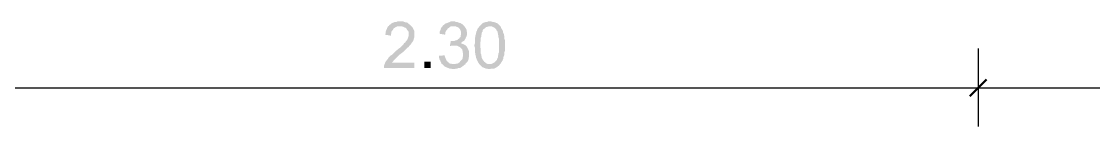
# Model space of a CAD drawing. Header units: millimetres. Extents: x 0.3 to 47.5, y 0.1 to 28.
# Drawn here: x 27.684 to 29.503, y 6.503 to 6.682 of the extents above; entities that cross this region are included whole.
import ezdxf

# ---------------------------------------------------------------- set-up
doc = ezdxf.new("R2010")
doc.units = ezdxf.units.MM
doc.layers.add('PDF _Geometria', color=7, linetype='Continuous')
doc.layers.add('PDF _Riempimenti solidi', color=7, linetype='Continuous')

msp = doc.modelspace()

# ---------------------------------------------------------------- hatches: boundary and pattern name
at = {"layer": 'PDF _Riempimenti solidi', "transparency": 33554559}
for points in [[(28.3267, 6.6816), (28.3217, 6.6816), (28.32, 6.6807), (28.3175, 6.6807), (28.3158, 6.6799), (28.3133, 6.6791), (28.3117, 6.6782), (28.31, 6.6766), (28.3083, 6.6757), (28.3075, 6.6741), (28.3058, 6.6732), (28.3042, 6.6699), (28.3033, 6.6674), (28.3025, 6.6657), (28.3017, 6.6632), (28.3017, 6.6607), (28.3008, 6.6591), (28.3108, 6.6574), (28.3108, 6.6599), (28.3117, 6.6624), (28.3117, 6.6641), (28.3125, 6.6657), (28.3142, 6.6674), (28.315, 6.6691), (28.3158, 6.6699), (28.3183, 6.6716), (28.3217, 6.6732), (28.3458, 6.6732), (28.3425, 6.6766), (28.3408, 6.6774), (28.3392, 6.6791), (28.3375, 6.6799), (28.3358, 6.6799), (28.3333, 6.6807), (28.3317, 6.6816), (28.3292, 6.6816)], [(28.4167, 6.6816), (28.4125, 6.6816), (28.4108, 6.6807), (28.4083, 6.6799), (28.4067, 6.6791), (28.4042, 6.6782), (28.4025, 6.6774), (28.4008, 6.6757), (28.3992, 6.6749), (28.4167, 6.6732), (28.4208, 6.6732), (28.4225, 6.6724), (28.425, 6.6716), (28.4267, 6.6699), (28.4275, 6.6691), (28.4283, 6.6674), (28.4292, 6.6657), (28.43, 6.6632), (28.43, 6.6599), (28.4292, 6.6582), (28.4292, 6.6557), (28.4275, 6.6541), (28.4267, 6.6524), (28.425, 6.6516), (28.4242, 6.6507), (28.4225, 6.6499), (28.42, 6.6491), (28.4183, 6.6482), (28.4142, 6.6482), (28.4325, 6.6474), (28.4342, 6.6482), (28.4358, 6.6499), (28.4367, 6.6516), (28.4375, 6.6524), (28.4383, 6.6549), (28.4392, 6.6566), (28.44, 6.6591), (28.44, 6.6632), (28.4392, 6.6649), (28.4392, 6.6674), (28.4383, 6.6691), (28.4367, 6.6716), (28.4358, 6.6732), (28.4325, 6.6766), (28.4308, 6.6774), (28.4283, 6.6791), (28.4275, 6.6791), (28.425, 6.6799), (28.4233, 6.6807), (28.4208, 6.6807), (28.4192, 6.6816)], [(28.4783, 6.6816), (28.4758, 6.6816), (28.4742, 6.6807), (28.4717, 6.6807), (28.47, 6.6799), (28.4675, 6.6791), (28.4658, 6.6782), (28.4642, 6.6766), (28.4608, 6.6732), (28.4817, 6.6732), (28.485, 6.6716), (28.4867, 6.6707), (28.4883, 6.6691), (28.49, 6.6674), (28.49, 6.6666), (28.4908, 6.6657), (28.4917, 6.6641), (28.4917, 6.6624), (28.4925, 6.6607), (28.4925, 6.6591), (28.4933, 6.6574), (28.4933, 6.6549), (28.4942, 6.6524), (28.4942, 6.6291), (28.4933, 6.6274), (28.4933, 6.6249), (28.4925, 6.6232), (28.4925, 6.6207), (28.4917, 6.6191), (28.4908, 6.6182), (28.4908, 6.6166), (28.4892, 6.6149), (28.4875, 6.6132), (28.4858, 6.6116), (28.4842, 6.6107), (28.4825, 6.6099), (28.4808, 6.6091), (28.4783, 6.6091), (28.4617, 6.6082), (28.4633, 6.6066), (28.4642, 6.6057), (28.4658, 6.6041), (28.4683, 6.6032), (28.47, 6.6024), (28.4717, 6.6016), (28.4742, 6.6016), (28.4758, 6.6007), (28.4792, 6.6007), (28.4808, 6.6016), (28.4858, 6.6016), (28.4875, 6.6024), (28.4892, 6.6032), (28.4917, 6.6049), (28.4925, 6.6057), (28.4933, 6.6057), (28.495, 6.6074), (28.4958, 6.6091), (28.4975, 6.6107), (28.4983, 6.6124), (28.5, 6.6149), (28.5008, 6.6166), (28.5017, 6.6191), (28.5017, 6.6207), (28.5025, 6.6232), (28.5033, 6.6249), (28.5033, 6.6291), (28.5042, 6.6316), (28.5042, 6.6499), (28.5033, 6.6524), (28.5033, 6.6566), (28.5025, 6.6582), (28.5025, 6.6599), (28.5017, 6.6616), (28.5008, 6.6641), (28.5008, 6.6657), (28.4992, 6.6682), (28.4983, 6.6699), (28.4975, 6.6716), (28.4967, 6.6732), (28.495, 6.6749), (28.4917, 6.6782), (28.49, 6.6791), (28.4892, 6.6791), (28.4875, 6.6799), (28.485, 6.6807), (28.4833, 6.6807), (28.4808, 6.6816)], [(28.3458, 6.6732), (28.3267, 6.6732), (28.33, 6.6732), (28.3317, 6.6724), (28.3333, 6.6716), (28.3358, 6.6707), (28.3367, 6.6699), (28.3375, 6.6691), (28.3383, 6.6674), (28.34, 6.6657), (28.3408, 6.6641), (28.3408, 6.6566), (28.34, 6.6541), (28.3392, 6.6524), (28.3383, 6.6499), (28.3367, 6.6482), (28.3358, 6.6474), (28.335, 6.6457), (28.3333, 6.6449), (28.3325, 6.6432), (28.3308, 6.6416), (28.3292, 6.6399), (28.3275, 6.6382), (28.3258, 6.6366), (28.3233, 6.6349), (28.3217, 6.6332), (28.3192, 6.6316), (28.3175, 6.6299), (28.3158, 6.6282), (28.3142, 6.6266), (28.3125, 6.6249), (28.3108, 6.6241), (28.3075, 6.6207), (28.3067, 6.6199), (28.3058, 6.6182), (28.3042, 6.6166), (28.3033, 6.6149), (28.3017, 6.6132), (28.3008, 6.6107), (28.3, 6.6091), (28.2992, 6.6066), (28.2992, 6.6024), (28.3508, 6.6024), (28.3508, 6.6116), (28.3125, 6.6116), (28.3142, 6.6132), (28.315, 6.6149), (28.3167, 6.6166), (28.3175, 6.6174), (28.3183, 6.6182), (28.32, 6.6199), (28.3217, 6.6216), (28.325, 6.6249), (28.3275, 6.6266), (28.3283, 6.6274), (28.3308, 6.6291), (28.3325, 6.6307), (28.3358, 6.6341), (28.3392, 6.6374), (28.3408, 6.6382), (28.3417, 6.6399), (28.3425, 6.6407), (28.3433, 6.6416), (28.345, 6.6432), (28.3458, 6.6449), (28.3475, 6.6466), (28.3492, 6.6499), (28.3492, 6.6507), (28.35, 6.6532), (28.3508, 6.6549), (28.3508, 6.6641), (28.35, 6.6666), (28.3492, 6.6682), (28.3475, 6.6716)], [(28.3992, 6.6749), (28.3983, 6.6732), (28.3967, 6.6716), (28.3958, 6.6699), (28.395, 6.6674), (28.3942, 6.6657), (28.3933, 6.6632), (28.3933, 6.6607), (28.4025, 6.6591), (28.4033, 6.6607), (28.4033, 6.6632), (28.405, 6.6666), (28.4067, 6.6682), (28.4075, 6.6699), (28.4092, 6.6707), (28.4108, 6.6724), (28.4125, 6.6732), (28.4167, 6.6732)], [(28.4608, 6.6732), (28.46, 6.6716), (28.4583, 6.6699), (28.4575, 6.6682), (28.4567, 6.6657), (28.4558, 6.6641), (28.4558, 6.6632), (28.455, 6.6616), (28.455, 6.6599), (28.4542, 6.6574), (28.4542, 6.6557), (28.4533, 6.6532), (28.4533, 6.6441), (28.4525, 6.6416), (28.4525, 6.6399), (28.4533, 6.6374), (28.4533, 6.6291), (28.4542, 6.6274), (28.4542, 6.6249), (28.455, 6.6224), (28.455, 6.6207), (28.4558, 6.6191), (28.4567, 6.6166), (28.4592, 6.6116), (28.46, 6.6107), (28.4608, 6.6091), (28.4617, 6.6082), (28.4783, 6.6091), (28.4758, 6.6091), (28.4742, 6.6099), (28.4725, 6.6107), (28.4708, 6.6124), (28.4692, 6.6132), (28.4675, 6.6157), (28.4667, 6.6166), (28.4658, 6.6182), (28.465, 6.6199), (28.465, 6.6216), (28.4642, 6.6232), (28.4642, 6.6249), (28.4633, 6.6274), (28.4633, 6.6349), (28.4625, 6.6382), (28.4625, 6.6457), (28.4633, 6.6491), (28.4633, 6.6541), (28.4642, 6.6557), (28.4642, 6.6582), (28.465, 6.6599), (28.465, 6.6624), (28.4658, 6.6641), (28.4667, 6.6649), (28.4667, 6.6666), (28.4675, 6.6682), (28.4692, 6.6691), (28.4708, 6.6707), (28.4725, 6.6724), (28.4742, 6.6724), (28.4767, 6.6732), (28.4783, 6.6732)], [(28.4367, 6.6416), (28.4183, 6.6407), (28.4217, 6.6407), (28.4242, 6.6399), (28.4258, 6.6391), (28.4275, 6.6382), (28.4292, 6.6366), (28.4317, 6.6341), (28.4325, 6.6316), (28.4325, 6.6299), (28.4333, 6.6274), (28.4333, 6.6232), (28.4325, 6.6207), (28.4325, 6.6191), (28.4317, 6.6174), (28.43, 6.6157), (28.4283, 6.6141), (28.4275, 6.6124), (28.425, 6.6107), (28.4233, 6.6099), (28.4217, 6.6099), (28.4192, 6.6091), (28.3983, 6.6091), (28.4, 6.6074), (28.4008, 6.6066), (28.4025, 6.6049), (28.4042, 6.6041), (28.4067, 6.6032), (28.4083, 6.6024), (28.41, 6.6016), (28.4125, 6.6016), (28.415, 6.6007), (28.4192, 6.6007), (28.4208, 6.6016), (28.4233, 6.6016), (28.425, 6.6024), (28.4275, 6.6024), (28.4292, 6.6032), (28.4308, 6.6041), (28.4325, 6.6057), (28.4342, 6.6066), (28.4358, 6.6082), (28.4367, 6.6082), (28.4375, 6.6099), (28.4392, 6.6116), (28.4408, 6.6132), (28.4417, 6.6149), (28.4425, 6.6174), (28.4425, 6.6191), (28.4433, 6.6216), (28.4433, 6.6307), (28.4425, 6.6332), (28.4408, 6.6366), (28.44, 6.6382), (28.4383, 6.6399)], [(28.4125, 6.6482), (28.4108, 6.6399), (28.4117, 6.6399), (28.4142, 6.6407), (28.4183, 6.6407), (28.4367, 6.6416), (28.435, 6.6424), (28.4333, 6.6432), (28.4308, 6.6441), (28.4292, 6.6449), (28.4308, 6.6457), (28.4325, 6.6474), (28.4142, 6.6482)], [(28.4017, 6.6241), (28.3925, 6.6232), (28.3925, 6.6199), (28.3933, 6.6174), (28.3942, 6.6157), (28.3958, 6.6124), (28.3967, 6.6099), (28.3983, 6.6091), (28.4175, 6.6091), (28.415, 6.6091), (28.4133, 6.6099), (28.4108, 6.6099), (28.4092, 6.6116), (28.4075, 6.6124), (28.4075, 6.6132), (28.4058, 6.6141), (28.405, 6.6157), (28.4042, 6.6174), (28.4033, 6.6199), (28.4025, 6.6216)]]:
    msp.add_hatch(color=256, dxfattribs=at).paths.add_polyline_path(points)

# ---------------------------------------------------------------- linework, layer by layer
at = {"layer": 'PDF _Geometria', "lineweight": 25}
for points in [[(29.3075, 6.6357), (29.3075, 6.5032)], [(26.3817, 6.5691), (26.315, 6.5691), (27.4967, 6.5691), (27.5625, 6.5691), (29.3075, 6.5691), (31.0525, 6.5691), (31.1183, 6.5691), (31.185, 6.5691), (32.8633, 6.5691), (32.9958, 6.5691), (34.1108, 6.5691)]]:
    msp.add_lwpolyline(points, dxfattribs=at)
at = {"layer": 'PDF _Geometria', "lineweight": 50}
msp.add_lwpolyline([(29.3217, 6.5832), (29.2933, 6.5549)], dxfattribs=at)
at = {"layer": 'PDF _Riempimenti solidi', "lineweight": 25, "transparency": 33554559}
msp.add_solid([(28.3783, 6.6024), (28.3783, 6.6132), (28.3675, 6.6024), (28.3675, 6.6132)], dxfattribs=at)

doc.saveas('drawing.dxf')
